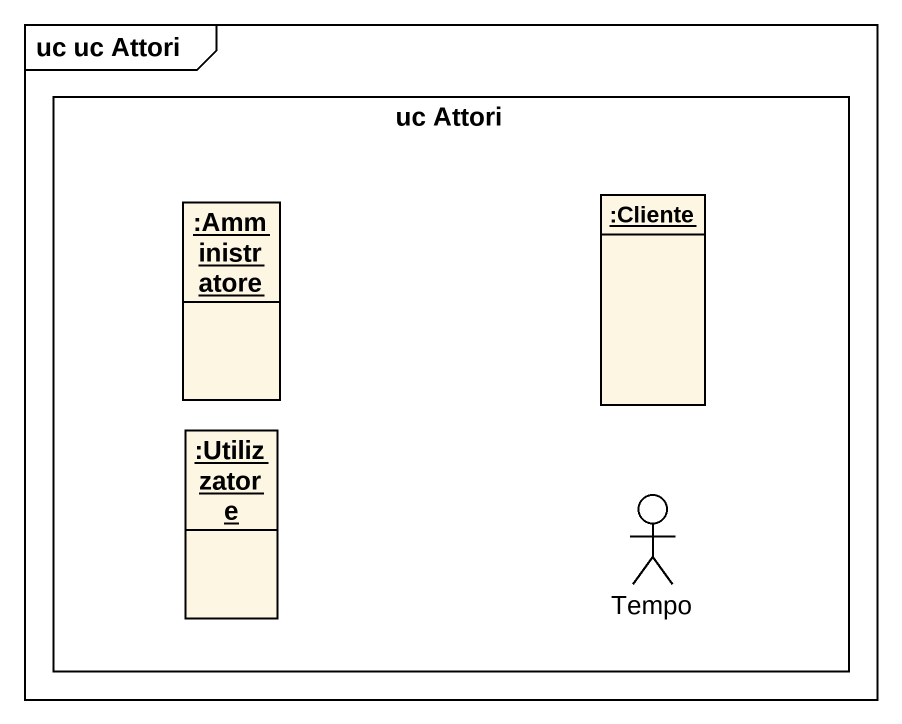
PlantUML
@startuml
mainframe uc uc Attori
allowmixing
hide circle
hide empty members
rectangle "uc Attori" as uc_Attori {
  object ":Amministratore" as Amministratore
  object ":Cliente" as Cliente
  object ":Utilizzatore" as Utilizzatore
  actor Tempo
}
@enduml
